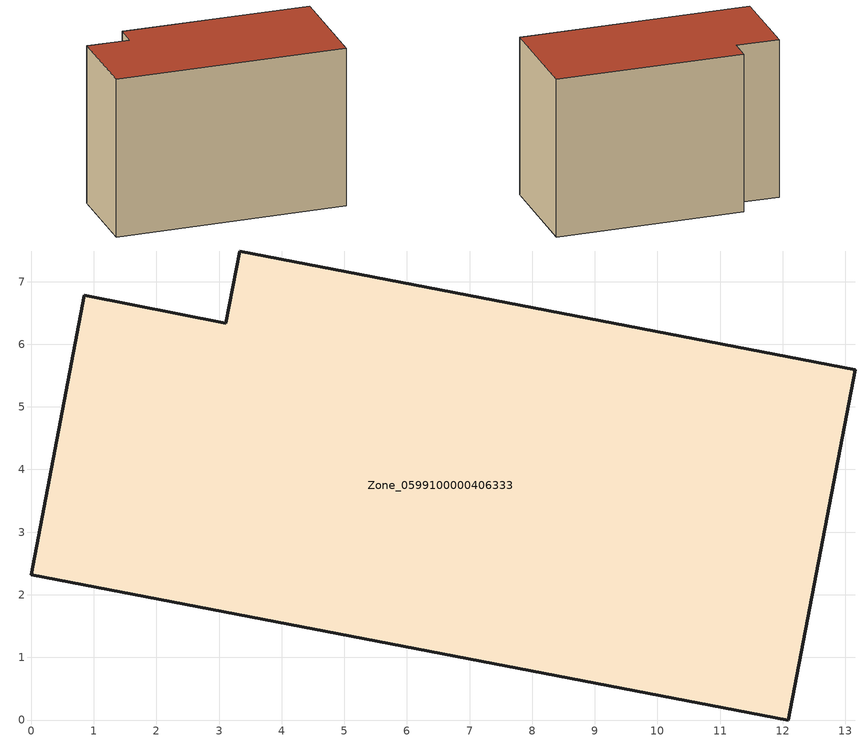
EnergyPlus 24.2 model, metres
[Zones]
Zone_0599100000406333
 floor ground (C_G): 12.09,0 0,2.32 0.85,6.78 3.11,6.34 3.33,7.49 13.16,5.59 z0
 wall outside (C_F): 3.11,6.34 0.85,6.78 0,2.32 12.09,0 13.16,5.59 3.33,7.49 3.11,6.34 z0:8.7
 roof outside (C_R): 13.16,5.59 3.33,7.49 3.11,6.34 0.85,6.78 0,2.32 12.09,0 z8.7
[BUILDING]
Pand.0599100000406333: North Axis=0; Terrain=City; Loads Convergence Tolerance Value=0.04; Temperature Convergence Tolerance Value=0.4; Solar Distribution=FullExterior; Maximum Number of Warmup Days=25; Minimum Number of Warmup Days=1
[Site:Location]
Rotterdam.The.Hague.AP_ZH_NLD Design_Conditions: Latitude=51.96; Longitude=4.45; Time Zone=1; Elevation=-4.5
[SITE:GROUNDTEMPERATURE:BUILDINGSURFACE]
18, 18, 18, 18, 18, 18, 18, 18, 18, 18, 18, 18
[MATERIAL] Thermal Absorptance=0.9; Solar Absorptance=0.7; Visible Absorptance=0.7
Name | Roughness | Thickness | Conductivity | Density | Specific Heat
G.TI.1992-2005 | MediumSmooth | 0.15 | 0.06 | 540 | 1210
F.TI.1992-2005 | Rough | 0.3 | 0.12 | 1920 | 840
R.TI.1992-2005 | MediumRough | 0.2 | 0.08 | 1500 | 1000
[CONSTRUCTION]
C_G: G.TI.1992-2005
C_F: F.TI.1992-2005
C_R: R.TI.1992-2005
[ZONE]
Zone_0599100000406333: Type=1; Multiplier=1; Ceiling Height=Autocalculate; Volume=Autocalculate; Floor Area=autocalculate; Part of Total Floor Area=Yes
[ZONEINFILTRATION:DESIGNFLOWRATE]
Infil_Zone_0599100000406333: Zone or ZoneList or Space or SpaceList=Zone_0599100000406333; Schedule=AlwaysOn; Design Flow Rate Calculation Method=Flow/Area; Flow Rate per Floor Area=0.0015; Constant Term Coefficient=1; Temperature Term Coefficient=0; Velocity Term Coefficient=0; Velocity Squared Term Coefficient=0
[HVACTEMPLATE:ZONE:IDEALLOADSAIRSYSTEM]
Zone_0599100000406333: Maximum Heating Supply Air Temperature=50; Minimum Cooling Supply Air Temperature=13; Maximum Heating Supply Air Humidity Ratio=0.0156; Minimum Cooling Supply Air Humidity Ratio=0.0077; Heating Limit=NoLimit; Cooling Limit=NoLimit; Dehumidification Control Type=ConstantSensibleHeatRatio; Cooling Sensible Heat Ratio=0.7; Dehumidification Setpoint=60; Humidification Control Type=None; Humidification Setpoint=30; Outdoor Air Method=None; Outdoor Air Flow Rate per Person=0.00944; Outdoor Air Flow Rate per Zone Floor Area=0; Outdoor Air Flow Rate per Zone=0; Demand Controlled Ventilation Type=None; Outdoor Air Economizer Type=NoEconomizer; Heat Recovery Type=None; Sensible Heat Recovery Effectiveness=0.7; Latent Heat Recovery Effectiveness=0.65
[ZONECONTROL:THERMOSTAT]
ThermostatControl_Zone_0599100000406333: Zone or ZoneList=Zone_0599100000406333; Control Type Schedule=DualSetpointControlType; Control 1=Thermostat_Zone_0599100000406333; Temperature Difference Between Cutout And Setpoint=0
[THERMOSTATSETPOINT:DUALSETPOINT]
Thermostat_Zone_0599100000406333: Heating Setpoint Temperature Schedule=HeatingSetpoint_Zone_0599100000406333; Cooling Setpoint Temperature Schedule=CoolingSetpoint_Zone_0599100000406333
[SCHEDULE:COMPACT]
HeatingSetpoint_Zone_0599100000406333: Through: 12/31, For: AllDays, Until: 24:00, 21
CoolingSetpoint_Zone_0599100000406333: Through: 12/31, For: AllDays, Until: 24:00, 24
DualSetpointControlType: Through: 12/31, For: AllDays, Until: 24:00, 4
AlwaysOn: Through: 12/31, For: AllDays, Until: 24:00, 1
